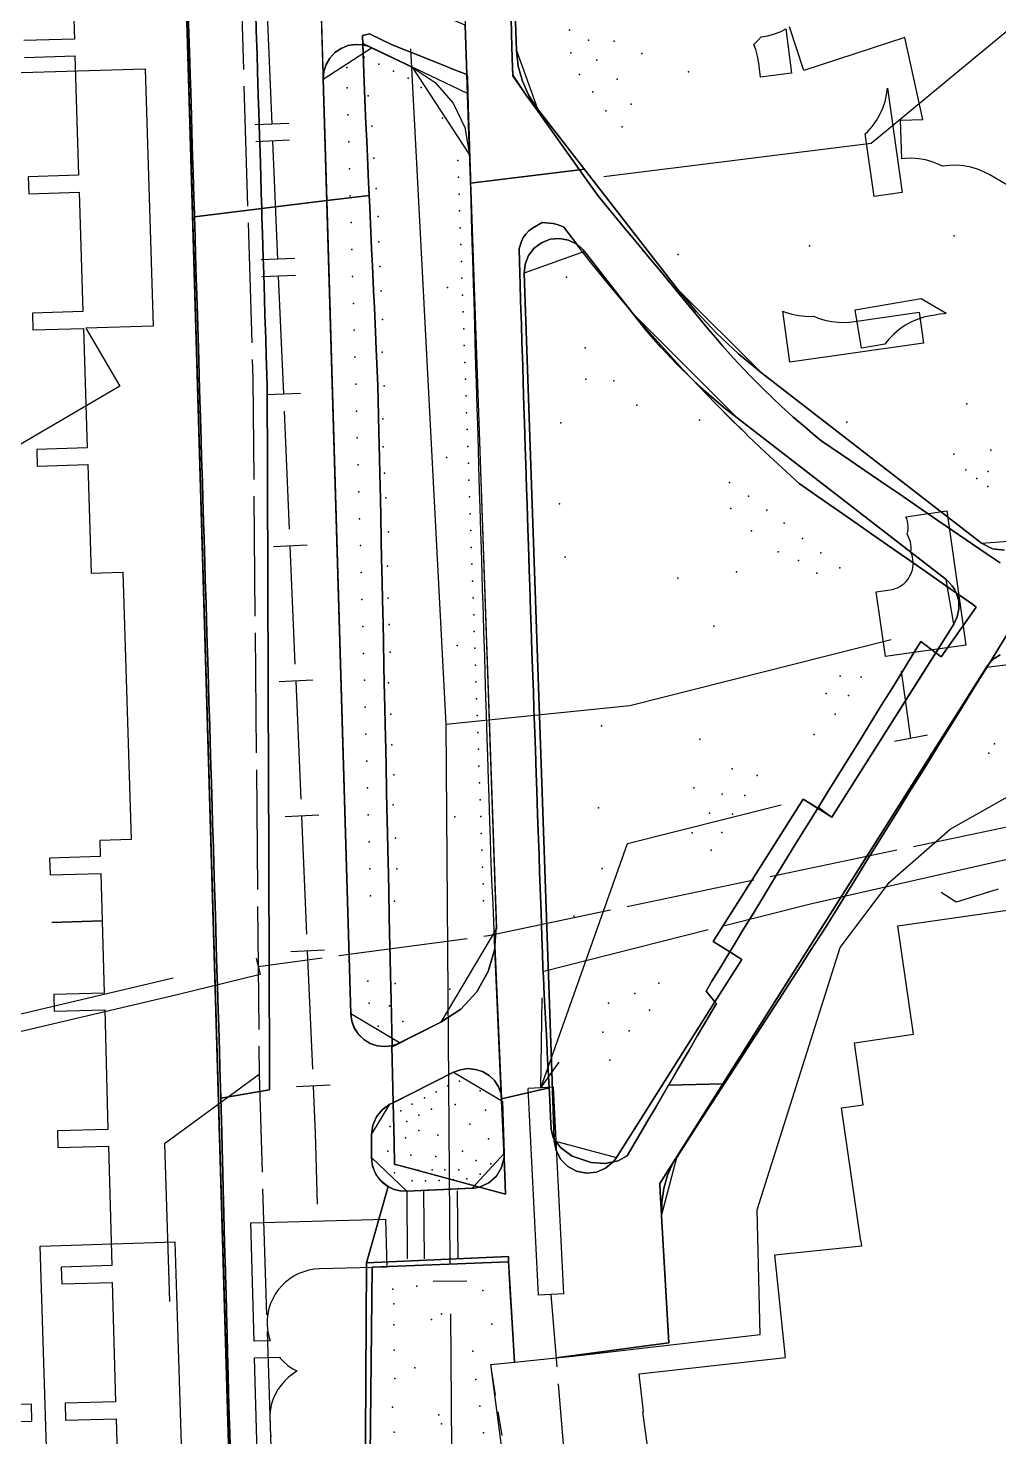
# Model space of a CAD drawing. Header units: metres. Extents: x 17314 to 17509, y 13897 to 14299.
# Drawn here: x 17386.9 to 17415.72, y 14055.52 to 14097.36 of the extents above; entities that cross this region are included whole.
import ezdxf

# ---------------------------------------------------------------- set-up
doc = ezdxf.new("R2010")
doc.units = ezdxf.units.M
for name, color, linetype in [('BUSH', 7, 'Continuous'), ('CURB', 7, 'Continuous'), ('ELECTR_CABLE', 7, 'Continuous'), ('GAS', 7, 'Continuous'), ('GRASS', 7, 'Continuous'), ('GROUND', 7, 'Continuous'), ('HEAT', 7, 'Continuous'), ('ROAD', 7, 'Continuous'), ('SIDEWALK_PATH', 7, 'Continuous'), ('TREE', 7, 'Continuous'), ('WATER_PIPELINE', 7, 'Continuous')]:
    doc.layers.add(name, color=color, linetype=linetype)

msp = doc.modelspace()

# ---------------------------------------------------------------- linework, layer by layer
at = {"layer": 'BUSH'}
for p in [(17402.975, 14097.3), (17403.545, 14096.997), (17404.307, 14096.972), (17396.883, 14096.497), (17403.016, 14096.626), (17405.125, 14096.603), (17396.366, 14096.188), (17397.314, 14096.287), (17397.75, 14096.079), (17403.784, 14096.406), (17398.182, 14095.87), (17403.275, 14095.981), (17404.391, 14095.844), (17396.373, 14095.581), (17397.002, 14095.348), (17398.571, 14095.6), (17403.669, 14095.463), (17404.053, 14094.903), (17404.805, 14095.104), (17396.397, 14094.781), (17397.11, 14094.447), (17404.537, 14094.423), (17396.42, 14093.982), (17396.443, 14093.182), (17397.169, 14093.498), (17399.662, 14093.429), (17399.679, 14092.929), (17396.466, 14092.382), (17397.236, 14092.593), (17399.697, 14092.429), (17399.714, 14091.93), (17396.49, 14091.583), (17397.299, 14091.76), (17399.731, 14091.43), (17396.513, 14090.783), (17397.319, 14091.011), (17399.749, 14090.93), (17397.347, 14090.282), (17399.766, 14090.431), (17396.536, 14089.983), (17399.784, 14089.931), (17397.382, 14089.553), (17399.801, 14089.431), (17396.56, 14089.184), (17397.428, 14088.703), (17399.818, 14088.932), (17396.583, 14088.384), (17399.836, 14088.432), (17397.412, 14087.734), (17399.853, 14087.932), (17403.441, 14087.862), (17396.606, 14087.584), (17399.87, 14087.432), (17399.888, 14086.933), (17403.459, 14086.931), (17404.29, 14086.885), (17396.629, 14086.785), (17397.474, 14086.734), (17399.905, 14086.433), (17404.975, 14086.155), (17396.653, 14085.985), (17397.433, 14085.752), (17399.922, 14085.933), (17399.94, 14085.434), (17396.676, 14085.185), (17397.44, 14084.922), (17399.957, 14084.934), (17415.489, 14084.82), (17396.699, 14084.386), (17399.974, 14084.434), (17414.387, 14084.704), (17397.485, 14084.143), (17399.992, 14083.935), (17414.74, 14084.238), (17415.072, 14083.983), (17415.409, 14084.194), (17396.722, 14083.586), (17407.727, 14083.86), (17415.4, 14083.744), (17397.522, 14083.411), (17400.009, 14083.435), (17408.29, 14083.456), (17396.746, 14082.786), (17400.027, 14082.935), (17407.762, 14083.091), (17408.831, 14083.041), (17397.6, 14082.394), (17400.044, 14082.435), (17408.384, 14082.431), (17409.346, 14082.654), (17396.769, 14081.987), (17400.061, 14081.936), (17409.895, 14082.197), (17400.079, 14081.436), (17409.174, 14081.808), (17409.774, 14081.551), (17410.438, 14081.776), (17396.792, 14081.187), (17397.569, 14081.378), (17410.323, 14081.175), (17411.005, 14081.325), (17400.096, 14080.936), (17396.815, 14080.387), (17397.595, 14080.427), (17400.113, 14080.437), (17400.131, 14079.937), (17396.839, 14079.588), (17397.621, 14079.65), (17400.148, 14079.437), (17400.165, 14078.938), (17396.862, 14078.788), (17397.647, 14078.828), (17400.183, 14078.438), (17411.011, 14078.113), (17411.634, 14078.08), (17396.885, 14077.988), (17397.602, 14077.917), (17400.2, 14077.938), (17400.218, 14077.438), (17410.598, 14077.6), (17411.257, 14077.534), (17396.909, 14077.189), (17397.676, 14076.98), (17400.235, 14076.939), (17410.866, 14076.981), (17400.252, 14076.439), (17396.932, 14076.389), (17397.706, 14076.07), (17410.242, 14076.378), (17415.596, 14076.101), (17396.955, 14075.589), (17400.27, 14075.939), (17415.422, 14075.819), (17397.76, 14075.178), (17400.287, 14075.44), (17407.801, 14075.362), (17408.544, 14075.156), (17396.978, 14074.79), (17400.304, 14074.94), (17406.663, 14074.797), (17400.322, 14074.44), (17407.506, 14074.61), (17408.186, 14074.567), (17397.002, 14073.99), (17397.741, 14074.288), (17400.339, 14073.941), (17407.137, 14074.038), (17407.811, 14074.01), (17397.025, 14073.19), (17397.809, 14073.303), (17400.356, 14073.441), (17406.621, 14073.454), (17407.496, 14073.471), (17400.374, 14072.941), (17407.181, 14072.942), (17397.048, 14072.391), (17397.848, 14072.386), (17400.391, 14072.441), (17400.408, 14071.942), (17397.071, 14071.591), (17397.78, 14071.431), (17400.426, 14071.442), (17396.988, 14069.052), (17397.8, 14068.982), (17405.627, 14068.994), (17404.911, 14068.687), (17397.027, 14068.401), (17397.628, 14068.323), (17404.13, 14068.396), (17405.348, 14068.195), (17397.3, 14067.716), (17398.03, 14067.85), (17403.962, 14067.535), (17404.745, 14067.573), (17404.171, 14066.708), (17399.362, 14065.945), (17399.71, 14066.08), (17398.669, 14065.586), (17399.021, 14065.769), (17400.322, 14065.797), (17397.966, 14065.198), (17398.307, 14065.397), (17398.874, 14065.254), (17399.583, 14065.393), (17400.486, 14065.224), (17397.652, 14064.733), (17398.148, 14064.887), (17398.503, 14065.069), (17400.019, 14064.807), (17398.109, 14064.398), (17398.503, 14064.615), (17399.069, 14064.482), (17400.571, 14064.364), (17397.586, 14064.005), (17398.266, 14063.882), (17399.797, 14064.005), (17398.487, 14063.434), (17398.902, 14063.447), (17399.01, 14063.844), (17399.275, 14063.451), (17399.689, 14063.447), (17400.206, 14063.725), (17400.642, 14063.623), (17397.783, 14063.358), (17398.307, 14063.122), (17398.701, 14063.122), (17399.105, 14063.128), (17399.533, 14063.152), (17399.927, 14063.176), (17400.328, 14063.319), (17397.735, 14059.901), (17398.444, 14059.996), (17400.405, 14059.862), (17397.757, 14059.468), (17397.757, 14058.844), (17400.672, 14058.868), (17397.767, 14058.091), (17400.106, 14058.065), (17397.788, 14057.246), (17398.38, 14057.563), (17400.2, 14057.217), (17397.725, 14056.399), (17400.31, 14056.425), (17397.767, 14055.66), (17400.42, 14055.632)]:
    msp.add_point(p, dxfattribs=at)
at = {"layer": 'CURB'}
for points in [[(17468.708, 13964.699), (17413.628, 14177.812), (17409.56, 14179.827), (17391.346, 14172.16), (17389.512, 14169.307), (17396.492, 13931.016)], [(17405.926, 14058.304), (17405.709, 14062.078), (17406.169, 14063.854), (17415.357, 14078.381), (17416.895, 14078.567), (17434.149, 14061.965)], [(17392.489, 14070.109), (17392.51, 14069.401)], [(17392.525, 14068.902), (17392.546, 14068.194)], [(17399.533, 14066.346), (17400.983, 14065.487), (17401.036, 14063.935), (17400.082, 14062.902), (17398.142, 14062.815), (17397.097, 14063.814), (17397.097, 14064.501), (17397.646, 14065.394), (17399.533, 14066.346)], [(17398.142, 14062.815), (17398.161, 14060.8)], [(17398.642, 14062.819), (17398.661, 14060.804)], [(17399.642, 14062.829), (17399.661, 14060.814)], [(17401.346, 14057.736), (17401.173, 14060.598)], [(17400.783, 14056.752), (17400.67, 14057.455)], [(17400.974, 14055.555), (17400.862, 14056.258)]]:
    msp.add_lwpolyline(points, dxfattribs=at)
for points in [[(17408.78, 14101.146), (17403.806, 14100.582), (17403.646, 14101.571), (17402.161, 14101.402), (17401.274, 14100.374), (17401.402, 14096.698), (17402.03, 14094.963), (17406.186, 14089.608), (17408.674, 14087.123), (17415.209, 14082.062), (17416.54, 14082.157), (17422.155, 14087.953), (17424.135, 14089.686), (17429.34, 14093.535), (17430.461, 14096.698), (17429.126, 14101.862), (17425.884, 14104.092), (17408.62, 14102.135), (17408.787, 14101.105)], [(17396.479, 14068.08), (17395.665, 14095.847), (17397.097, 14096.778), (17398.307, 14096.197), (17400.008, 14093.596), (17400.805, 14070.619), (17399.158, 14067.837), (17397.929, 14067.216)], [(17410.762, 14073.923), (17414.388, 14079.656), (17414.155, 14080.981), (17407.956, 14085.782), (17404.846, 14088.888), (17403.42, 14090.725), (17401.631, 14090.077), (17402.524, 14064.314), (17404.369, 14063.814), (17408.09, 14069.697), (17407.244, 14070.232), (17409.917, 14074.457)]]:
    msp.add_lwpolyline(points, close=True, dxfattribs=at)
at = {"layer": 'ELECTR_CABLE'}
for points in [[(17393.184, 14099.693), (17393.293, 14096.134)], [(17393.308, 14095.634), (17393.417, 14092.074)], [(17393.432, 14091.574), (17393.54, 14088.015)], [(17393.556, 14087.515), (17393.573, 14086.943)], [(17393.573, 14086.943), (17393.6, 14083.954)], [(17393.605, 14083.454), (17393.637, 14079.893)], [(17393.642, 14079.393), (17393.674, 14075.832)], [(17413.112, 14076.262), (17412.832, 14078.256)], [(17413.603, 14076.358), (17412.621, 14076.166)], [(17393.679, 14075.332), (17393.711, 14071.771)], [(17404.702, 14073.139), (17409.258, 14074.29)], [(17413.187, 14073.051), (17416.947, 14073.84)], [(17402.128, 14065.883), (17404.702, 14073.139)], [(17408.937, 14072.16), (17412.697, 14072.949)], [(17410.172, 14071.36), (17415.93, 14072.668)], [(17404.687, 14071.269), (17408.447, 14072.058)], [(17414.46, 14071.401), (17414.011, 14071.687)], [(17415.699, 14071.787), (17414.46, 14071.401)], [(17393.716, 14071.271), (17393.732, 14069.491)], [(17400.57, 14070.406), (17404.198, 14071.167)], [(17407.576, 14070.705), (17410.172, 14071.36)], [(17402.172, 14069.34), (17407.092, 14070.582)], [(17396.132, 14069.812), (17399.94, 14070.322)], [(17400.436, 14070.388), (17400.57, 14070.406)], [(17393.673, 14069.733), (17393.791, 14069.248)], [(17393.732, 14069.491), (17395.636, 14069.745)], [(17393.732, 14069.491), (17393.749, 14067.62)], [(17391.213, 14069.136), (17376.371, 14065.637)], [(17393.791, 14069.248), (17391.329, 14068.65)], [(17391.329, 14068.65), (17376.383, 14065.127)], [(17402.128, 14065.883), (17402.162, 14068.56)], [(17393.753, 14067.12), (17393.761, 14066.282)], [(17402.128, 14065.883), (17402.665, 14066.648)], [(17393.761, 14066.282), (17390.953, 14064.224)], [(17393.761, 14066.282), (17393.851, 14063.381)], [(17402.503, 14065.901), (17401.753, 14065.865)], [(17402.053, 14059.727), (17401.753, 14065.865)], [(17402.803, 14059.763), (17402.503, 14065.901)], [(17390.953, 14064.224), (17391.098, 14059.535)], [(17393.866, 14062.881), (17393.982, 14059.143)], [(17402.803, 14059.763), (17402.053, 14059.727)], [(17402.607, 14057.594), (17402.428, 14059.745)], [(17393.998, 14058.643), (17394.114, 14054.904)], [(17403.007, 14052.795), (17402.649, 14057.096)]]:
    msp.add_lwpolyline(points, dxfattribs=at)
for points in [[(17412.853, 14092.48), (17412.02, 14092.362), (17411.759, 14094.22), (17411.835, 14094.291), (17411.971, 14094.446), (17412.091, 14094.614), (17412.193, 14094.792), (17412.278, 14094.98), (17412.344, 14095.175), (17412.391, 14095.376), (17412.417, 14095.577)], [(17413.483, 14087.997), (17409.522, 14087.44), (17409.308, 14088.956), (17409.383, 14088.925), (17409.58, 14088.863), (17409.782, 14088.822), (17409.987, 14088.8), (17410.193, 14088.798), (17410.229, 14088.802), (17410.358, 14088.747), (17410.555, 14088.686), (17410.757, 14088.644), (17410.961, 14088.622), (17411.168, 14088.62), (17411.373, 14088.639), (17413.353, 14088.918)], [(17414.182, 14083.018), (17414.743, 14079.03), (17412.355, 14078.694), (17412.085, 14080.616), (17412.492, 14080.673), (17412.569, 14080.687), (17412.645, 14080.71), (17412.717, 14080.739), (17412.787, 14080.776), (17412.852, 14080.819), (17412.913, 14080.868), (17412.969, 14080.923), (17413.02, 14080.984), (17413.064, 14081.048), (17413.101, 14081.117), (17413.132, 14081.19), (17413.155, 14081.265), (17413.171, 14081.342), (17413.179, 14081.42), (17413.18, 14081.498), (17413.173, 14081.576), (17413.158, 14081.653), (17413.136, 14081.729), (17413.11, 14081.794), (17413.117, 14081.863), (17413.118, 14081.942), (17413.111, 14082.02), (17413.096, 14082.097), (17413.074, 14082.172), (17413.044, 14082.245), (17413.008, 14082.314), (17413.004, 14082.32), (17413.006, 14082.326), (17413.022, 14082.403), (17413.03, 14082.481), (17413.031, 14082.559), (17413.024, 14082.638), (17413.009, 14082.715), (17412.987, 14082.79), (17412.964, 14082.847)]]:
    msp.add_lwpolyline(points, close=True, dxfattribs=at)
at = {"layer": 'GAS'}
for points in [[(17386.663, 14100.535), (17388.163, 14100.582), (17388.275, 14097.035), (17386.776, 14096.987)], [(17394.146, 14094.504), (17393.995, 14098.013)], [(17386.791, 14096.488), (17388.291, 14096.535), (17388.403, 14092.988), (17386.903, 14092.94), (17386.919, 14092.441), (17388.418, 14092.488), (17388.53, 14088.941), (17387.031, 14088.893), (17387.047, 14088.394), (17388.546, 14088.441), (17388.658, 14084.894), (17387.159, 14084.846), (17387.175, 14084.347), (17388.674, 14084.394), (17388.776, 14081.173), (17389.717, 14081.202), (17389.963, 14073.256), (17389.027, 14073.227), (17389.042, 14072.753), (17387.542, 14072.706), (17387.558, 14072.206), (17389.057, 14072.253), (17389.102, 14070.846), (17387.603, 14070.799), (17387.603, 14070.797), (17389.102, 14070.839), (17389.162, 14068.698), (17387.662, 14068.657), (17387.676, 14068.157), (17389.176, 14068.198), (17389.274, 14064.651), (17387.775, 14064.609), (17387.789, 14064.109), (17389.288, 14064.151), (17389.387, 14060.603), (17387.887, 14060.562), (17387.901, 14060.062), (17389.401, 14060.104), (17389.499, 14056.556), (17388, 14056.514), (17388.014, 14056.015), (17389.513, 14056.056), (17389.612, 14052.509)], [(17394.645, 14094.525), (17393.646, 14094.482)], [(17394.667, 14094.026), (17393.668, 14093.983)], [(17394.318, 14090.494), (17394.167, 14094.004)], [(17394.818, 14090.516), (17393.819, 14090.473)], [(17394.839, 14090.016), (17393.84, 14089.973)], [(17394.491, 14086.485), (17394.34, 14089.995)], [(17394.99, 14086.506), (17393.991, 14086.463)], [(17394.663, 14082.475), (17394.512, 14085.985)], [(17395.184, 14081.997), (17394.185, 14081.954)], [(17394.836, 14078.466), (17394.685, 14081.976)], [(17395.357, 14077.988), (17394.358, 14077.945)], [(17395.008, 14074.457), (17394.857, 14077.967)], [(17395.529, 14073.979), (17394.53, 14073.936)], [(17395.181, 14070.447), (17395.03, 14073.957)], [(17395.702, 14069.969), (17394.703, 14069.926)], [(17395.353, 14066.438), (17395.202, 14069.948)], [(17395.874, 14065.96), (17394.875, 14065.917)], [(17395.435, 14064.533), (17395.375, 14065.938)], [(17395.495, 14062.427), (17395.435, 14064.533)], [(17393.724, 14054.348), (17393.624, 14057.86), (17394.369, 14057.88), (17394.388, 14057.856), (17394.497, 14057.743), (17394.616, 14057.641), (17394.745, 14057.551), (17394.882, 14057.474), (17394.89, 14057.47), (17394.882, 14057.466), (17394.75, 14057.382), (17394.626, 14057.285), (17394.513, 14057.176), (17394.411, 14057.057), (17394.321, 14056.928), (17394.244, 14056.791), (17394.181, 14056.647), (17394.132, 14056.498), (17394.099, 14056.344), (17394.08, 14056.189), (17394.077, 14056.032), (17394.087, 14055.895), (17394.084, 14055.757), (17394.097, 14055.601), (17394.106, 14055.548), (17394.1, 14055.495)], [(17385.515, 14055.945), (17387.014, 14055.987), (17387, 14056.487), (17385.501, 14056.445)]]:
    msp.add_lwpolyline(points, dxfattribs=at)
msp.add_lwpolyline([(17393.61, 14058.36), (17393.51, 14061.871), (17397.509, 14061.985), (17397.549, 14060.562), (17395.55, 14060.505), (17395.394, 14060.493), (17395.239, 14060.466), (17395.088, 14060.423), (17394.942, 14060.366), (17394.802, 14060.295), (17394.669, 14060.211), (17394.546, 14060.114), (17394.433, 14060.005), (17394.33, 14059.886), (17394.241, 14059.757), (17394.164, 14059.62), (17394.101, 14059.476), (17394.052, 14059.327), (17394.018, 14059.173), (17394, 14059.018), (17393.996, 14058.861), (17394.009, 14058.704), (17394.036, 14058.549), (17394.078, 14058.398), (17394.088, 14058.373)], close=True, dxfattribs=at)
at = {"layer": 'GRASS'}
for points in [[(17401.274, 14100.374), (17401.402, 14096.698), (17401.455, 14096.231), (17401.579, 14095.781), (17401.772, 14095.355), (17402.03, 14094.963), (17406.186, 14089.608), (17406.748, 14088.929), (17407.352, 14088.287), (17407.994, 14087.684), (17408.674, 14087.123), (17415.209, 14082.062), (17415.537, 14081.894), (17415.892, 14081.855)], [(17415.761, 14078.744), (17415.589, 14078.637), (17415.442, 14078.496), (17415.228, 14078.151), (17414.965, 14077.726), (17414.591, 14077.123), (17414.328, 14076.698), (17413.954, 14076.094), (17413.691, 14075.669), (17413.317, 14075.066), (17413.054, 14074.641), (17412.68, 14074.037), (17412.416, 14073.612), (17412.043, 14073.008), (17411.779, 14072.583), (17411.406, 14071.98), (17411.142, 14071.555), (17410.598, 14070.676), (17410.116, 14069.932), (17409.845, 14069.512), (17409.459, 14068.916), (17409.187, 14068.497), (17408.801, 14067.901), (17408.529, 14067.481), (17408.144, 14066.885), (17407.872, 14066.465), (17407.486, 14065.869), (17407.214, 14065.45), (17406.828, 14064.854), (17406.557, 14064.434), (17406.171, 14063.838), (17406.059, 14063.666), (17405.89, 14063.29), (17405.775, 14062.896), (17405.714, 14062.49), (17405.709, 14062.078), (17405.926, 14058.31), (17402.58, 14057.86), (17403.071, 14057.909), (17408.633, 14058.554), (17408.551, 14062.26), (17411.017, 14070.055), (17412.475, 14071.991), (17414.28, 14073.569), (17416.37, 14074.745)], [(17406.299, 14014.424), (17400.648, 14057.593), (17400.637, 14057.665), (17401.346, 14057.736), (17401.314, 14058.238), (17401.283, 14058.737), (17401.262, 14059.063), (17401.219, 14059.826), (17401.176, 14060.598), (17401.167, 14060.72), (17397.12, 14060.553), (17396.898, 14040.058), (17396.956, 14038.57), (17398.573, 14000.562)]]:
    msp.add_lwpolyline(points, dxfattribs=at)
for points in [[(17399.158, 14067.837), (17399.745, 14068.225), (17400.22, 14068.733), (17400.565, 14069.336), (17400.764, 14070.012), (17400.728, 14070.834), (17400.707, 14071.334), (17400.675, 14072.063), (17400.653, 14072.562), (17400.639, 14072.892), (17400.627, 14073.291), (17400.611, 14073.791), (17400.588, 14074.52), (17400.573, 14075.02), (17400.55, 14075.749), (17400.534, 14076.249), (17400.511, 14076.978), (17400.496, 14077.478), (17400.473, 14078.207), (17400.458, 14078.706), (17400.435, 14079.435), (17400.419, 14079.935), (17400.402, 14080.485), (17400.397, 14080.664), (17400.382, 14081.164), (17400.36, 14081.893), (17400.345, 14082.393), (17400.324, 14083.122), (17400.309, 14083.622), (17400.287, 14084.351), (17400.273, 14084.851), (17400.251, 14085.58), (17400.236, 14086.08), (17400.215, 14086.809), (17400.2, 14087.309), (17400.178, 14088.038), (17400.163, 14088.538), (17400.142, 14089.267), (17400.127, 14089.767), (17400.105, 14090.496), (17400.091, 14090.996), (17400.069, 14091.725), (17400.054, 14092.225), (17400.045, 14092.547), (17399.945, 14095.412), (17396.837, 14096.903), (17396.876, 14095.752), (17396.899, 14095.253), (17396.933, 14094.514), (17396.955, 14094.015), (17396.989, 14093.276), (17397.012, 14092.777), (17397.046, 14092.038), (17397.069, 14091.539), (17397.102, 14090.8), (17397.125, 14090.301), (17397.159, 14089.562), (17397.182, 14089.062), (17397.215, 14088.324), (17397.238, 14087.824), (17397.288, 14086.741), (17397.307, 14085.847), (17397.317, 14085.347), (17397.333, 14084.608), (17397.344, 14084.108), (17397.36, 14083.369), (17397.37, 14082.869), (17397.386, 14082.13), (17397.397, 14081.63), (17397.413, 14080.891), (17397.423, 14080.391), (17397.439, 14079.651), (17397.45, 14079.152), (17397.466, 14078.412), (17397.476, 14077.912), (17397.492, 14077.173), (17397.503, 14076.673), (17397.519, 14075.934), (17397.529, 14075.434), (17397.545, 14074.695), (17397.556, 14074.195), (17397.572, 14073.456), (17397.582, 14072.956), (17397.598, 14072.217), (17397.609, 14071.717), (17397.625, 14070.978), (17397.635, 14070.478), (17397.651, 14069.739), (17397.662, 14069.239), (17397.677, 14068.5), (17397.688, 14068), (17397.707, 14067.105)], [(17396.899, 14095.253), (17396.876, 14095.752), (17396.838, 14096.861), (17396.616, 14096.875), (17396.399, 14096.84), (17396.194, 14096.758), (17396.011, 14096.632), (17395.86, 14096.469), (17395.75, 14096.279), (17395.684, 14096.069), (17395.665, 14095.847), (17395.771, 14092.235), (17397.03, 14092.389), (17397.012, 14092.777), (17396.989, 14093.276), (17396.955, 14094.015), (17396.933, 14094.514)], [(17396.479, 14068.08), (17396.51, 14067.86), (17396.588, 14067.654), (17396.709, 14067.471), (17396.869, 14067.316), (17397.059, 14067.201), (17397.267, 14067.132), (17397.486, 14067.109), (17397.707, 14067.136), (17397.677, 14068.5), (17397.662, 14069.239), (17397.651, 14069.739), (17397.635, 14070.478), (17397.625, 14070.978), (17397.609, 14071.717), (17397.598, 14072.217), (17397.582, 14072.956), (17397.572, 14073.456), (17397.556, 14074.195), (17397.545, 14074.695), (17397.529, 14075.434), (17397.519, 14075.934), (17397.503, 14076.673), (17397.492, 14077.173), (17397.476, 14077.912), (17397.466, 14078.412), (17397.45, 14079.152), (17397.439, 14079.651), (17397.423, 14080.391), (17397.413, 14080.891), (17397.397, 14081.63), (17397.386, 14082.13), (17397.37, 14082.869), (17397.36, 14083.369), (17397.344, 14084.108), (17397.333, 14084.608), (17397.317, 14085.347), (17397.307, 14085.847), (17397.288, 14086.741), (17397.238, 14087.824), (17397.215, 14088.324), (17397.182, 14089.062), (17397.159, 14089.562), (17397.125, 14090.301), (17397.102, 14090.8), (17397.069, 14091.539), (17397.046, 14092.038), (17397.03, 14092.389), (17395.771, 14092.235)], [(17409.799, 14083.835), (17409.288, 14084.298), (17408.783, 14084.767), (17408.284, 14085.243), (17408.177, 14085.349), (17407.819, 14085.699), (17407.305, 14086.216), (17406.825, 14086.712), (17406.625, 14086.924), (17406.152, 14087.389), (17405.698, 14087.872), (17405.262, 14088.372), (17404.846, 14088.888), (17404.716, 14089.056), (17404.537, 14089.266), (17404.083, 14089.815), (17403.65, 14090.352), (17403.225, 14090.895), (17403.191, 14090.939), (17402.943, 14091.061), (17402.675, 14091.11), (17402.405, 14091.086), (17402.147, 14090.986), (17401.925, 14090.82), (17401.76, 14090.604), (17401.66, 14090.352), (17401.631, 14090.077), (17402.522, 14064.365), (17402.709, 14064.116), (17403.055, 14063.851), (17403.622, 14063.661), (17404.028, 14063.641), (17404.276, 14063.69), (17404.325, 14063.75), (17404.369, 14063.814), (17407.294, 14068.44), (17407.03, 14068.758), (17407.206, 14069.048), (17407.465, 14069.476), (17407.735, 14069.921), (17407.244, 14070.232), (17409.917, 14074.457), (17410.346, 14074.186), (17410.63, 14074.646), (17411.005, 14075.252), (17411.268, 14075.677), (17411.642, 14076.283), (17411.905, 14076.708), (17412.28, 14077.314), (17412.543, 14077.739), (17412.918, 14078.345), (17413.181, 14078.77), (17413.408, 14079.138), (17413.852, 14078.808), (17414.388, 14079.656), (17414.491, 14079.873), (17414.539, 14080.106), (17414.531, 14080.343), (17414.466, 14080.575), (17413.943, 14080.94), (17413.533, 14081.227), (17412.949, 14081.634), (17412.539, 14081.921), (17411.955, 14082.329), (17411.545, 14082.615), (17410.961, 14083.023), (17410.551, 14083.309)], [(17407.956, 14085.782), (17407.612, 14086.055), (17407.276, 14086.336), (17406.947, 14086.626), (17406.625, 14086.924), (17406.825, 14086.712), (17407.305, 14086.216), (17407.792, 14085.726), (17408.177, 14085.349), (17408.284, 14085.243), (17408.783, 14084.767), (17409.288, 14084.298), (17409.799, 14083.835), (17410.551, 14083.309), (17410.961, 14083.023), (17411.545, 14082.615), (17411.955, 14082.329), (17412.539, 14081.921), (17412.949, 14081.634), (17413.533, 14081.227), (17413.943, 14080.94), (17414.466, 14080.575), (17414.409, 14080.691), (17414.337, 14080.798), (17414.252, 14080.895), (17414.155, 14080.981)], [(17413.852, 14078.808), (17413.408, 14079.138), (17413.181, 14078.77), (17412.918, 14078.345), (17412.543, 14077.739), (17412.28, 14077.314), (17411.905, 14076.708), (17411.642, 14076.283), (17411.268, 14075.677), (17411.005, 14075.252), (17410.63, 14074.646), (17410.367, 14074.221), (17410.762, 14073.923)], [(17411.142, 14071.555), (17411.406, 14071.98), (17411.779, 14072.583), (17412.043, 14073.008), (17412.416, 14073.612), (17412.68, 14074.037), (17413.054, 14074.641), (17413.317, 14075.066), (17413.691, 14075.669), (17413.954, 14076.094), (17414.328, 14076.698), (17414.591, 14077.123), (17414.965, 14077.726), (17415.228, 14078.151), (17415.442, 14078.496), (17415.397, 14078.44), (17415.357, 14078.381), (17406.169, 14063.854), (17406.14, 14063.808), (17406.112, 14063.761), (17406.085, 14063.713), (17406.059, 14063.666), (17406.171, 14063.838), (17406.557, 14064.434), (17406.828, 14064.854), (17407.214, 14065.45), (17407.486, 14065.869), (17407.872, 14066.465), (17408.144, 14066.885), (17408.529, 14067.481), (17408.801, 14067.901), (17409.187, 14068.497), (17409.459, 14068.916), (17409.845, 14069.512), (17410.116, 14069.932), (17410.598, 14070.676)], [(17408.09, 14069.697), (17407.735, 14069.921), (17407.465, 14069.476), (17407.206, 14069.048), (17407.03, 14068.758), (17407.294, 14068.44)], [(17400.951, 14065.705), (17400.871, 14065.914), (17400.748, 14066.097), (17400.587, 14066.25), (17400.395, 14066.364), (17400.182, 14066.433), (17399.962, 14066.453), (17399.743, 14066.423), (17399.533, 14066.346), (17397.743, 14065.442), (17397.768, 14064.282), (17397.782, 14063.611), (17397.848, 14063.594), (17398.331, 14063.465), (17400.304, 14062.937), (17400.582, 14063.062), (17400.805, 14063.261), (17400.96, 14063.516), (17401.033, 14063.812), (17400.995, 14064.693)], [(17397.646, 14065.394), (17397.418, 14065.235), (17397.245, 14065.025), (17397.135, 14064.776), (17397.097, 14064.501), (17397.097, 14063.814), (17397.117, 14063.612), (17397.177, 14063.421), (17397.274, 14063.245), (17397.406, 14063.091), (17397.566, 14062.966), (17397.745, 14062.877), (17397.939, 14062.826), (17398.142, 14062.815), (17399.679, 14062.884), (17400.082, 14062.902), (17400.138, 14062.906), (17400.194, 14062.913), (17400.249, 14062.924), (17400.304, 14062.937), (17398.331, 14063.465), (17397.848, 14063.594), (17397.782, 14063.611), (17397.768, 14064.282), (17397.743, 14065.442)], [(17404.276, 14063.69), (17404.028, 14063.641), (17403.622, 14063.661), (17403.055, 14063.851), (17402.709, 14064.116), (17402.522, 14064.365), (17402.524, 14064.314), (17402.58, 14064.019), (17402.716, 14063.758), (17402.923, 14063.549), (17403.188, 14063.407), (17403.483, 14063.349), (17403.776, 14063.381), (17404.046, 14063.496)]]:
    msp.add_lwpolyline(points, close=True, dxfattribs=at)
at = {"layer": 'GROUND'}
for points in [[(17415.892, 14081.855), (17415.537, 14081.894), (17415.209, 14082.062), (17408.674, 14087.123), (17407.994, 14087.684), (17407.352, 14088.287), (17406.748, 14088.929), (17406.186, 14089.608), (17403.42, 14093.171), (17402.03, 14094.963), (17401.772, 14095.355), (17401.579, 14095.781), (17401.455, 14096.231), (17401.402, 14096.698), (17401.274, 14100.374)], [(17396.898, 14040.058), (17397.12, 14060.553), (17401.169, 14060.72), (17401.215, 14059.906), (17401.346, 14057.736), (17402.58, 14057.86), (17405.926, 14058.31), (17405.836, 14059.866), (17405.808, 14060.366), (17405.767, 14061.074), (17405.738, 14061.573), (17405.709, 14062.078), (17405.714, 14062.49), (17405.775, 14062.896), (17405.89, 14063.29), (17406.059, 14063.666), (17406.085, 14063.713), (17406.112, 14063.761), (17406.14, 14063.808), (17406.169, 14063.854), (17407.526, 14065.999), (17415.357, 14078.381), (17415.397, 14078.44), (17415.442, 14078.496), (17415.589, 14078.637), (17415.761, 14078.744)]]:
    msp.add_lwpolyline(points, dxfattribs=at)
for points in [[(17400.038, 14092.757), (17400.045, 14092.547), (17400.802, 14070.71), (17400.76, 14070.106), (17400.764, 14070.012), (17400.565, 14069.336), (17400.22, 14068.733), (17399.745, 14068.225), (17399.158, 14067.837), (17397.929, 14067.216), (17397.874, 14067.191), (17397.817, 14067.168), (17397.759, 14067.149), (17397.7, 14067.134), (17397.48, 14067.109), (17397.263, 14067.133), (17397.055, 14067.203), (17396.866, 14067.318), (17396.707, 14067.473), (17396.587, 14067.656), (17396.51, 14067.861), (17396.479, 14068.08), (17395.771, 14092.235), (17395.665, 14095.847), (17395.684, 14096.069), (17395.75, 14096.279), (17395.86, 14096.469), (17396.011, 14096.632), (17396.194, 14096.758), (17396.399, 14096.84), (17396.616, 14096.875), (17396.838, 14096.861), (17396.905, 14096.847), (17396.971, 14096.828), (17397.035, 14096.805), (17397.097, 14096.778), (17398.307, 14096.197), (17398.992, 14095.744), (17399.521, 14095.134), (17399.868, 14094.405), (17400.008, 14093.596), (17399.926, 14095.98), (17399.945, 14095.911), (17399.96, 14095.412), (17399.981, 14094.682), (17399.996, 14094.183), (17400.018, 14093.454), (17400.032, 14092.954)], [(17403.191, 14090.939), (17403.255, 14090.893), (17403.314, 14090.841), (17403.37, 14090.785), (17403.42, 14090.725), (17404.716, 14089.056), (17404.861, 14088.885), (17404.969, 14088.757), (17405.423, 14088.237), (17405.883, 14087.722), (17406.351, 14087.214), (17406.625, 14086.924), (17406.947, 14086.626), (17407.276, 14086.336), (17407.612, 14086.055), (17407.956, 14085.782), (17414.155, 14080.981), (17414.252, 14080.895), (17414.337, 14080.798), (17414.409, 14080.691), (17414.466, 14080.575), (17414.531, 14080.343), (17414.539, 14080.106), (17414.491, 14079.873), (17414.388, 14079.656), (17413.852, 14078.808), (17410.762, 14073.923), (17410.346, 14074.186), (17409.917, 14074.457), (17407.244, 14070.232), (17407.735, 14069.921), (17408.09, 14069.697), (17407.294, 14068.44), (17404.369, 14063.814), (17404.325, 14063.75), (17404.276, 14063.69), (17404.046, 14063.496), (17403.776, 14063.381), (17403.483, 14063.349), (17403.188, 14063.407), (17402.923, 14063.549), (17402.716, 14063.758), (17402.58, 14064.019), (17402.524, 14064.314), (17402.522, 14064.365), (17401.631, 14090.077), (17401.66, 14090.352), (17401.76, 14090.604), (17401.925, 14090.82), (17402.147, 14090.986), (17402.405, 14091.086), (17402.675, 14091.11), (17402.943, 14091.061)], [(17400.951, 14065.705), (17400.957, 14065.557), (17401.036, 14063.935), (17401.037, 14063.874), (17401.033, 14063.812), (17400.96, 14063.516), (17400.805, 14063.261), (17400.582, 14063.062), (17400.304, 14062.937), (17400.249, 14062.924), (17400.194, 14062.913), (17400.138, 14062.906), (17400.082, 14062.902), (17398.142, 14062.815), (17397.998, 14062.819), (17397.858, 14062.843), (17397.722, 14062.886), (17397.594, 14062.949), (17397.386, 14063.11), (17397.23, 14063.315), (17397.131, 14063.554), (17397.097, 14063.814), (17397.097, 14064.501), (17397.135, 14064.776), (17397.245, 14065.025), (17397.418, 14065.235), (17397.646, 14065.394), (17397.743, 14065.442), (17399.533, 14066.346), (17399.743, 14066.423), (17399.962, 14066.453), (17400.182, 14066.433), (17400.395, 14066.364), (17400.587, 14066.25), (17400.748, 14066.097), (17400.871, 14065.914)]]:
    msp.add_lwpolyline(points, close=True, dxfattribs=at)
at = {"layer": 'HEAT'}
for points in [[(17409.563, 14096.02), (17408.647, 14095.905), (17408.596, 14096.318), (17408.56, 14096.521), (17408.505, 14096.719), (17408.447, 14096.869), (17408.581, 14096.997), (17408.667, 14097.096), (17408.866, 14097.131), (17409.065, 14097.187), (17409.257, 14097.261), (17409.399, 14097.333)], [(17411.454, 14088.994), (17413.422, 14089.324), (17414.164, 14088.89), (17414.105, 14088.877), (17413.963, 14088.86), (17413.83, 14088.831), (17413.696, 14088.815), (17413.494, 14088.771), (17413.298, 14088.708), (17413.109, 14088.625), (17412.93, 14088.525), (17412.76, 14088.407), (17412.604, 14088.273), (17412.461, 14088.125), (17412.34, 14087.972), (17411.645, 14087.855)]]:
    msp.add_lwpolyline(points, close=True, dxfattribs=at)
for points in [[(17416.466, 14092.409), (17415.459, 14092.998), (17415.276, 14093.093), (17415.085, 14093.17), (17414.887, 14093.228), (17414.685, 14093.266), (17414.479, 14093.284), (17414.273, 14093.282), (17414.069, 14093.259), (17414.049, 14093.255), (17413.94, 14093.311), (17413.748, 14093.386), (17413.55, 14093.442), (17413.347, 14093.479), (17413.141, 14093.495), (17412.935, 14093.491), (17412.843, 14093.48), (17412.804, 14094.623), (17413.468, 14094.646), (17412.934, 14097.077), (17409.932, 14096.103), (17409.511, 14097.399)], [(17386.38, 14096.029), (17390.378, 14096.153), (17390.615, 14088.511), (17388.616, 14088.449), (17389.625, 14086.723), (17385.05, 14084.047)], [(17405.288, 14055.243), (17405.158, 14056.265), (17405.172, 14056.267), (17405.044, 14057.385), (17409.385, 14057.879), (17409.075, 14060.927), (17411.656, 14061.189), (17411.637, 14061.328), (17411.627, 14061.327), (17411.054, 14065.285), (17411.696, 14065.378), (17411.433, 14067.225), (17413.185, 14067.474), (17412.724, 14070.694), (17416.465, 14071.23)], [(17385.779, 14051.9), (17387.477, 14054.262), (17387.262, 14061.182), (17391.26, 14061.306), (17391.496, 14053.708), (17389.497, 14053.646), (17391.121, 14052.478), (17385.929, 14045.256)]]:
    msp.add_lwpolyline(points, dxfattribs=at)
at = {"layer": 'ROAD'}
for points in [[(17394.337, 14004.583), (17389.652, 14164.512), (17389.65, 14164.602), (17389.648, 14164.693), (17389.648, 14164.784), (17389.648, 14164.874), (17389.598, 14166.324), (17389.512, 14169.307), (17389.541, 14169.82), (17389.655, 14170.316), (17389.852, 14170.786), (17390.128, 14171.219), (17376.72, 14174.004)], [(17389.652, 14164.512), (17395.598, 13961.533)], [(17392.907, 14054.915), (17392.888, 14055.622), (17392.875, 14056.122), (17392.856, 14056.829), (17392.843, 14057.329), (17392.824, 14058.037), (17392.811, 14058.537), (17392.792, 14059.244), (17392.779, 14059.744), (17392.763, 14060.334), (17392.76, 14060.451), (17392.747, 14060.951), (17392.728, 14061.658), (17392.715, 14062.158), (17392.696, 14062.866), (17392.683, 14063.366), (17392.664, 14064.073), (17392.651, 14064.573), (17392.624, 14065.58), (17392.597, 14066.487), (17392.582, 14066.987), (17392.561, 14067.694), (17392.546, 14068.194), (17392.525, 14068.902), (17392.51, 14069.401), (17392.489, 14070.109), (17392.474, 14070.608), (17392.453, 14071.316), (17392.438, 14071.816), (17392.417, 14072.523), (17392.402, 14073.023), (17392.38, 14073.73), (17392.366, 14074.23), (17392.344, 14074.937), (17392.329, 14075.437), (17392.308, 14076.144), (17392.293, 14076.644), (17392.272, 14077.351), (17392.257, 14077.851), (17392.236, 14078.559), (17392.221, 14079.058), (17392.2, 14079.766), (17392.185, 14080.265), (17392.164, 14080.973), (17392.149, 14081.473), (17392.128, 14082.18), (17392.113, 14082.68), (17392.092, 14083.387), (17392.077, 14083.887), (17392.055, 14084.594), (17392.041, 14085.094), (17392.019, 14085.801), (17392.004, 14086.301), (17391.983, 14087.008), (17391.968, 14087.508), (17391.938, 14088.511), (17391.911, 14089.423), (17391.896, 14089.922), (17391.874, 14090.63), (17391.859, 14091.13), (17391.838, 14091.837), (17391.823, 14092.337), (17391.801, 14093.044), (17391.786, 14093.544), (17391.765, 14094.251), (17391.75, 14094.751), (17391.729, 14095.458), (17391.713, 14095.958), (17391.692, 14096.665), (17391.677, 14097.165), (17391.656, 14097.873)]]:
    msp.add_lwpolyline(points, dxfattribs=at)
at = {"layer": 'SIDEWALK_PATH'}
for points in [[(17401.244, 14097.676), (17401.257, 14097.176), (17401.277, 14096.46), (17401.291, 14095.96), (17401.694, 14095.372), (17401.984, 14094.964), (17402.399, 14094.38), (17402.689, 14093.973), (17403.104, 14093.388), (17403.271, 14093.153), (17403.42, 14093.171), (17402.03, 14094.963), (17401.772, 14095.355), (17401.579, 14095.781), (17401.455, 14096.231), (17401.402, 14096.698), (17401.274, 14100.374)], [(17415.892, 14081.855), (17415.537, 14081.894), (17415.209, 14082.062), (17408.674, 14087.123), (17407.994, 14087.684), (17407.352, 14088.287), (17406.748, 14088.929), (17406.186, 14089.608), (17402.03, 14094.963), (17401.772, 14095.355), (17401.579, 14095.781), (17401.455, 14096.231), (17401.402, 14096.698), (17401.274, 14100.374)], [(17393.662, 14097.783), (17393.678, 14097.284), (17393.699, 14096.577), (17393.714, 14096.077), (17393.736, 14095.371), (17393.751, 14094.871), (17393.773, 14094.165), (17393.788, 14093.665), (17393.81, 14092.959), (17393.825, 14092.459), (17393.839, 14091.999), (17395.771, 14092.235), (17395.552, 14099.731)], [(17391.656, 14097.873), (17391.677, 14097.165), (17391.692, 14096.665), (17391.713, 14095.958), (17391.729, 14095.458), (17391.75, 14094.751), (17391.765, 14094.251), (17391.786, 14093.544), (17391.801, 14093.044), (17391.823, 14092.337), (17391.838, 14091.837), (17391.84, 14091.754), (17393.839, 14091.999), (17393.825, 14092.459), (17393.81, 14092.959), (17393.788, 14093.665), (17393.773, 14094.165), (17393.751, 14094.871), (17393.736, 14095.371), (17393.714, 14096.077), (17393.699, 14096.577), (17393.678, 14097.284), (17393.662, 14097.783)], [(17401.244, 14097.676), (17401.257, 14097.176), (17401.277, 14096.46), (17401.291, 14095.96), (17401.694, 14095.372), (17401.984, 14094.964), (17402.399, 14094.38), (17402.689, 14093.973), (17403.104, 14093.388), (17403.394, 14092.981), (17403.819, 14092.383), (17404.583, 14091.458), (17404.902, 14091.073), (17405.359, 14090.52), (17405.677, 14090.135), (17406.134, 14089.582), (17406.452, 14089.197), (17407.116, 14088.394), (17407.316, 14088.156), (17407.52, 14087.92), (17407.831, 14087.57), (17408.151, 14087.228), (17408.367, 14087.003), (17408.696, 14086.67), (17409.034, 14086.345), (17409.262, 14086.132), (17409.608, 14085.817), (17409.962, 14085.512), (17410.201, 14085.311), (17410.442, 14085.114), (17411.333, 14084.504), (17411.746, 14084.222), (17412.337, 14083.817), (17412.75, 14083.534), (17413.342, 14083.13), (17413.754, 14082.847), (17414.346, 14082.442), (17414.758, 14082.16), (17415.35, 14081.755), (17415.762, 14081.473)], [(17415.762, 14081.473), (17415.35, 14081.755), (17414.758, 14082.16), (17414.346, 14082.442), (17413.754, 14082.847), (17413.342, 14083.13), (17412.75, 14083.534), (17412.337, 14083.817), (17411.746, 14084.222), (17411.333, 14084.504), (17410.442, 14085.114), (17410.201, 14085.311), (17409.962, 14085.512), (17409.608, 14085.817), (17409.262, 14086.132), (17409.034, 14086.345), (17408.696, 14086.67), (17408.367, 14087.003), (17408.151, 14087.228), (17407.831, 14087.57), (17407.52, 14087.92), (17407.316, 14088.156), (17407.116, 14088.394), (17406.452, 14089.197), (17406.134, 14089.582), (17405.677, 14090.135), (17405.359, 14090.52), (17404.902, 14091.073), (17404.583, 14091.458), (17403.819, 14092.383), (17403.394, 14092.981), (17403.271, 14093.153), (17400.038, 14092.757), (17400.045, 14092.547), (17400.802, 14070.71), (17400.76, 14070.106), (17400.957, 14065.557), (17402.371, 14065.879), (17402.353, 14066.236), (17402.327, 14066.736), (17402.29, 14067.447), (17402.265, 14067.947), (17402.228, 14068.658), (17402.202, 14069.157), (17402.187, 14069.448), (17402.173, 14069.869), (17402.155, 14070.369), (17402.131, 14071.081), (17402.113, 14071.58), (17402.088, 14072.292), (17402.071, 14072.792), (17402.046, 14073.504), (17402.029, 14074.004), (17402.004, 14074.715), (17401.987, 14075.215), (17401.962, 14075.927), (17401.945, 14076.427), (17401.92, 14077.139), (17401.903, 14077.638), (17401.878, 14078.35), (17401.861, 14078.85), (17401.836, 14079.562), (17401.818, 14080.062), (17401.794, 14080.774), (17401.776, 14081.273), (17401.754, 14081.985), (17401.738, 14082.485), (17401.716, 14083.197), (17401.7, 14083.697), (17401.678, 14084.409), (17401.662, 14084.909), (17401.64, 14085.621), (17401.624, 14086.12), (17401.602, 14086.832), (17401.587, 14087.332), (17401.564, 14088.044), (17401.549, 14088.544), (17401.526, 14089.256), (17401.511, 14089.756), (17401.49, 14090.421), (17401.477, 14090.817), (17401.548, 14091.026), (17401.604, 14091.136), (17401.677, 14091.241), (17401.767, 14091.337), (17401.873, 14091.419), (17402.167, 14091.584), (17402.495, 14091.555), (17402.61, 14091.529), (17402.714, 14091.491), (17402.807, 14091.443), (17403.191, 14090.939), (17403.255, 14090.893), (17403.314, 14090.841), (17403.37, 14090.785), (17403.42, 14090.725), (17404.716, 14089.056), (17404.861, 14088.885), (17404.969, 14088.757), (17405.423, 14088.237), (17405.883, 14087.722), (17406.351, 14087.214), (17406.625, 14086.924), (17406.947, 14086.626), (17407.276, 14086.336), (17407.612, 14086.055), (17407.956, 14085.782), (17414.155, 14080.981), (17414.252, 14080.895), (17414.337, 14080.798), (17414.409, 14080.691), (17414.466, 14080.575), (17414.527, 14080.532), (17414.937, 14080.246), (17415.054, 14080.164), (17414.726, 14079.698), (17414.438, 14079.29), (17414.014, 14078.687), (17413.852, 14078.808), (17410.762, 14073.923), (17410.346, 14074.186), (17409.993, 14073.615), (17409.73, 14073.189), (17409.111, 14072.189), (17408.723, 14071.549), (17408.464, 14071.122), (17408.094, 14070.513), (17407.835, 14070.085), (17407.735, 14069.921), (17408.09, 14069.697), (17407.294, 14068.44), (17407.336, 14068.39), (17406.778, 14067.435), (17406.526, 14067.003), (17406.167, 14066.388), (17405.918, 14065.962), (17407.526, 14065.999), (17415.357, 14078.381), (17415.397, 14078.44), (17415.442, 14078.496), (17416.012, 14079.417)], [(17415.892, 14081.855), (17415.537, 14081.894), (17415.209, 14082.062), (17408.674, 14087.123), (17407.994, 14087.684), (17407.352, 14088.287), (17406.748, 14088.929), (17406.186, 14089.608), (17403.42, 14093.171), (17403.271, 14093.153), (17403.394, 14092.981), (17403.819, 14092.383), (17404.583, 14091.458), (17404.902, 14091.073), (17405.359, 14090.52), (17405.677, 14090.135), (17406.134, 14089.582), (17406.452, 14089.197), (17407.116, 14088.394), (17407.316, 14088.156), (17407.52, 14087.92), (17407.831, 14087.57), (17408.151, 14087.228), (17408.367, 14087.003), (17408.696, 14086.67), (17409.034, 14086.345), (17409.262, 14086.132), (17409.608, 14085.817), (17409.962, 14085.512), (17410.201, 14085.311), (17410.442, 14085.114), (17411.333, 14084.504), (17411.746, 14084.222), (17412.337, 14083.817), (17412.75, 14083.534), (17413.342, 14083.13), (17413.754, 14082.847), (17414.346, 14082.442), (17414.758, 14082.16), (17415.35, 14081.755), (17415.762, 14081.473)], [(17396.836, 14041.67), (17396.949, 14060.681), (17397.594, 14062.949), (17397.386, 14063.11), (17397.23, 14063.315), (17397.131, 14063.554), (17397.097, 14063.814), (17397.097, 14064.501), (17397.135, 14064.776), (17397.245, 14065.025), (17397.418, 14065.235), (17397.646, 14065.394), (17397.743, 14065.442), (17397.7, 14067.134), (17397.48, 14067.109), (17397.263, 14067.133), (17397.055, 14067.203), (17396.866, 14067.318), (17396.707, 14067.473), (17396.587, 14067.656), (17396.51, 14067.861), (17396.479, 14068.08), (17395.771, 14092.235), (17393.839, 14091.999), (17393.846, 14091.752), (17393.862, 14091.253), (17393.883, 14090.546), (17393.898, 14090.047), (17393.92, 14089.34), (17393.935, 14088.84), (17393.957, 14088.134), (17393.972, 14087.634), (17393.999, 14086.739), (17394.003, 14085.721), (17394.005, 14085.221), (17394.007, 14084.515), (17394.009, 14084.015), (17394.011, 14083.308), (17394.013, 14082.808), (17394.015, 14082.101), (17394.017, 14081.601), (17394.02, 14080.894), (17394.021, 14080.394), (17394.024, 14079.688), (17394.026, 14079.188), (17394.028, 14078.481), (17394.03, 14077.981), (17394.032, 14077.274), (17394.034, 14076.774), (17394.036, 14076.068), (17394.038, 14075.568), (17394.041, 14074.861), (17394.042, 14074.361), (17394.045, 14073.654), (17394.047, 14073.154), (17394.049, 14072.447), (17394.051, 14071.947), (17394.053, 14071.241), (17394.055, 14070.741), (17394.057, 14070.034), (17394.059, 14069.534), (17394.06, 14069.339), (17394.062, 14068.827), (17394.063, 14068.327), (17394.066, 14067.621), (17394.068, 14067.121), (17394.07, 14066.414), (17394.072, 14065.914), (17394.072, 14065.822), (17392.624, 14065.58), (17392.651, 14064.573), (17392.664, 14064.073), (17392.683, 14063.366), (17392.696, 14062.866), (17392.715, 14062.158), (17392.728, 14061.658), (17392.747, 14060.951), (17392.76, 14060.451), (17392.763, 14060.334), (17392.779, 14059.744), (17392.792, 14059.244), (17392.811, 14058.537), (17392.824, 14058.037), (17392.843, 14057.329), (17392.856, 14056.829), (17392.875, 14056.122), (17392.888, 14055.622), (17392.907, 14054.915)], [(17416.012, 14079.417), (17415.442, 14078.496), (17415.589, 14078.637), (17415.761, 14078.744)]]:
    msp.add_lwpolyline(points, dxfattribs=at)
for points in [[(17402.399, 14094.38), (17401.984, 14094.964), (17401.694, 14095.372), (17401.292, 14095.937), (17401.277, 14096.46), (17401.257, 14097.176), (17401.244, 14097.676), (17401.224, 14098.393), (17401.21, 14098.893), (17401.192, 14099.541), (17399.805, 14099.541), (17399.821, 14099.102), (17399.882, 14097.442), (17399.926, 14095.98), (17399.945, 14095.911), (17399.96, 14095.412), (17399.981, 14094.682), (17399.996, 14094.183), (17400.018, 14093.454), (17400.032, 14092.954), (17400.038, 14092.757), (17403.271, 14093.153), (17403.104, 14093.388), (17402.689, 14093.973)], [(17399.131, 14097.766), (17398.947, 14097.726), (17398.759, 14097.722), (17398.575, 14097.752), (17398.397, 14097.818), (17395.568, 14099.175), (17395.665, 14095.847), (17395.684, 14096.069), (17395.75, 14096.279), (17395.86, 14096.469), (17396.011, 14096.632), (17396.194, 14096.758), (17396.399, 14096.84), (17396.616, 14096.875), (17396.838, 14096.861), (17396.829, 14097.137), (17397.034, 14097.185), (17397.716, 14096.86), (17398.858, 14096.405), (17399.323, 14096.22), (17399.516, 14096.143), (17399.926, 14095.98), (17399.882, 14097.442)], [(17399.323, 14096.22), (17398.858, 14096.405), (17397.716, 14096.86), (17397.034, 14097.185), (17396.829, 14097.137), (17396.838, 14096.861), (17396.905, 14096.847), (17396.971, 14096.828), (17397.035, 14096.805), (17397.097, 14096.778), (17398.307, 14096.197), (17398.992, 14095.744), (17399.521, 14095.134), (17399.868, 14094.405), (17400.008, 14093.596), (17399.926, 14095.98), (17399.516, 14096.143)], [(17393.935, 14088.84), (17393.92, 14089.34), (17393.898, 14090.047), (17393.883, 14090.546), (17393.862, 14091.253), (17393.846, 14091.752), (17393.839, 14091.999), (17391.84, 14091.754), (17391.859, 14091.13), (17391.874, 14090.63), (17391.896, 14089.922), (17391.911, 14089.423), (17391.938, 14088.511), (17391.968, 14087.508), (17391.983, 14087.008), (17392.004, 14086.301), (17392.019, 14085.801), (17392.041, 14085.094), (17392.055, 14084.594), (17392.077, 14083.887), (17392.092, 14083.387), (17392.113, 14082.68), (17392.128, 14082.18), (17392.149, 14081.473), (17392.164, 14080.973), (17392.185, 14080.265), (17392.2, 14079.766), (17392.221, 14079.058), (17392.236, 14078.559), (17392.257, 14077.851), (17392.272, 14077.351), (17392.293, 14076.644), (17392.308, 14076.144), (17392.329, 14075.437), (17392.344, 14074.937), (17392.366, 14074.23), (17392.38, 14073.73), (17392.402, 14073.023), (17392.417, 14072.523), (17392.438, 14071.816), (17392.453, 14071.316), (17392.474, 14070.608), (17392.489, 14070.109), (17392.51, 14069.401), (17392.525, 14068.902), (17392.546, 14068.194), (17392.561, 14067.694), (17392.582, 14066.987), (17392.597, 14066.487), (17392.624, 14065.58), (17394.072, 14065.822), (17394.072, 14065.914), (17394.07, 14066.414), (17394.068, 14067.121), (17394.066, 14067.621), (17394.063, 14068.327), (17394.062, 14068.827), (17394.06, 14069.339), (17394.059, 14069.534), (17394.057, 14070.034), (17394.055, 14070.741), (17394.053, 14071.241), (17394.051, 14071.947), (17394.049, 14072.447), (17394.047, 14073.154), (17394.045, 14073.654), (17394.042, 14074.361), (17394.041, 14074.861), (17394.038, 14075.568), (17394.036, 14076.068), (17394.034, 14076.774), (17394.032, 14077.274), (17394.03, 14077.981), (17394.028, 14078.481), (17394.026, 14079.188), (17394.024, 14079.688), (17394.021, 14080.394), (17394.02, 14080.894), (17394.017, 14081.601), (17394.015, 14082.101), (17394.013, 14082.808), (17394.011, 14083.308), (17394.009, 14084.015), (17394.007, 14084.515), (17394.005, 14085.221), (17394.003, 14085.721), (17393.999, 14086.739), (17393.972, 14087.634), (17393.957, 14088.134)], [(17401.677, 14091.241), (17401.604, 14091.136), (17401.548, 14091.026), (17401.477, 14090.817), (17401.49, 14090.421), (17401.511, 14089.756), (17401.526, 14089.256), (17401.549, 14088.544), (17401.564, 14088.044), (17401.587, 14087.332), (17401.602, 14086.832), (17401.624, 14086.12), (17401.64, 14085.621), (17401.662, 14084.909), (17401.678, 14084.409), (17401.7, 14083.697), (17401.716, 14083.197), (17401.738, 14082.485), (17401.754, 14081.985), (17401.776, 14081.284), (17401.794, 14080.774), (17401.818, 14080.062), (17401.836, 14079.562), (17401.861, 14078.85), (17401.878, 14078.35), (17401.903, 14077.638), (17401.92, 14077.139), (17401.945, 14076.427), (17401.962, 14075.927), (17401.987, 14075.215), (17402.004, 14074.715), (17402.029, 14074.004), (17402.046, 14073.504), (17402.071, 14072.792), (17402.088, 14072.292), (17402.113, 14071.58), (17402.131, 14071.081), (17402.155, 14070.369), (17402.173, 14069.869), (17402.187, 14069.448), (17402.202, 14069.157), (17402.228, 14068.658), (17402.265, 14067.947), (17402.29, 14067.447), (17402.327, 14066.736), (17402.353, 14066.236), (17402.389, 14065.525), (17402.415, 14065.026), (17402.434, 14064.658), (17402.488, 14064.41), (17402.522, 14064.365), (17401.631, 14090.077), (17401.66, 14090.352), (17401.76, 14090.604), (17401.925, 14090.82), (17402.147, 14090.986), (17402.405, 14091.086), (17402.675, 14091.11), (17402.943, 14091.061), (17403.191, 14090.939), (17402.807, 14091.443), (17402.714, 14091.491), (17402.61, 14091.529), (17402.495, 14091.555), (17402.167, 14091.584), (17401.873, 14091.419), (17401.767, 14091.337)], [(17415.054, 14080.164), (17414.937, 14080.246), (17414.527, 14080.532), (17414.466, 14080.575), (17414.531, 14080.343), (17414.539, 14080.106), (17414.491, 14079.873), (17414.388, 14079.656), (17413.852, 14078.808), (17414.014, 14078.687), (17414.438, 14079.29), (17414.726, 14079.698)], [(17408.464, 14071.122), (17408.723, 14071.549), (17409.111, 14072.189), (17409.73, 14073.189), (17409.993, 14073.615), (17410.346, 14074.186), (17409.917, 14074.457), (17407.244, 14070.232), (17407.735, 14069.921), (17407.835, 14070.085), (17408.094, 14070.513)], [(17400.764, 14070.012), (17400.565, 14069.336), (17400.22, 14068.733), (17399.745, 14068.225), (17399.158, 14067.837), (17397.929, 14067.216), (17397.874, 14067.191), (17397.817, 14067.168), (17397.759, 14067.149), (17397.7, 14067.134), (17397.743, 14065.442), (17399.533, 14066.346), (17399.743, 14066.423), (17399.962, 14066.453), (17400.182, 14066.433), (17400.395, 14066.364), (17400.587, 14066.25), (17400.748, 14066.097), (17400.871, 14065.914), (17400.951, 14065.705)], [(17404.692, 14063.862), (17405.303, 14064.909), (17405.555, 14065.341), (17405.915, 14065.956), (17406.167, 14066.388), (17406.526, 14067.003), (17406.778, 14067.435), (17407.336, 14068.39), (17407.294, 14068.44), (17404.369, 14063.814), (17404.325, 14063.75), (17404.276, 14063.69), (17404.418, 14063.718)], [(17400.082, 14062.902), (17398.142, 14062.815), (17397.998, 14062.819), (17397.858, 14062.843), (17397.722, 14062.886), (17397.594, 14062.949), (17396.949, 14060.681), (17401.161, 14060.87), (17401.169, 14060.72), (17401.215, 14059.906), (17401.346, 14057.736), (17402.58, 14057.86), (17405.926, 14058.31), (17405.836, 14059.866), (17405.808, 14060.366), (17405.767, 14061.074), (17405.738, 14061.573), (17405.709, 14062.078), (17405.698, 14062.282), (17405.669, 14062.781), (17405.654, 14063.04), (17405.899, 14063.418), (17406.059, 14063.666), (17406.085, 14063.713), (17406.112, 14063.761), (17406.14, 14063.808), (17406.169, 14063.854), (17407.526, 14065.999), (17405.918, 14065.962), (17405.555, 14065.341), (17405.303, 14064.909), (17404.692, 14063.862), (17404.418, 14063.718), (17404.276, 14063.69), (17404.046, 14063.496), (17403.776, 14063.381), (17403.483, 14063.349), (17403.188, 14063.407), (17402.923, 14063.549), (17402.716, 14063.758), (17402.58, 14064.019), (17402.524, 14064.314), (17402.522, 14064.365), (17402.488, 14064.41), (17402.434, 14064.658), (17402.415, 14065.026), (17402.389, 14065.525), (17402.371, 14065.879), (17400.957, 14065.557), (17401.036, 14063.935), (17401.037, 14063.874), (17401.033, 14063.812), (17401.08, 14062.729), (17400.304, 14062.937), (17400.249, 14062.924), (17400.194, 14062.913), (17400.138, 14062.906)], [(17401.033, 14063.812), (17400.96, 14063.516), (17400.805, 14063.261), (17400.582, 14063.062), (17400.304, 14062.937), (17401.08, 14062.729)], [(17405.654, 14063.04), (17405.669, 14062.781), (17405.698, 14062.282), (17405.709, 14062.078), (17405.714, 14062.49), (17405.775, 14062.896), (17405.89, 14063.29), (17406.059, 14063.666), (17405.899, 14063.418)], [(17401.161, 14060.87), (17396.949, 14060.681), (17396.836, 14041.67), (17396.898, 14040.058), (17397.12, 14060.553), (17401.169, 14060.72)]]:
    msp.add_lwpolyline(points, close=True, dxfattribs=at)
at = {"layer": 'TREE'}
for p in [(17406.512, 14096.058), (17399.208, 14094.685), (17414.399, 14091.185), (17406.204, 14090.633), (17410.105, 14090.896), (17402.891, 14089.961), (17399.351, 14089.658), (17414.774, 14086.196), (17402.723, 14085.634), (17406.833, 14085.714), (17411.211, 14085.652), (17399.325, 14084.608), (17402.682, 14083.228), (17402.848, 14081.647), (17406.19, 14081.025), (17407.932, 14081.21), (17407.261, 14079.597), (17399.64, 14079.022), (17403.923, 14076.634), (17406.848, 14076.24), (17399.569, 14073.929), (17403.842, 14074.203), (17403.942, 14072.403), (17403.103, 14070.978), (17399.419, 14068.812), (17398.876, 14058.999), (17399.176, 14059.173), (17399.097, 14056.174), (17399.179, 14055.903)]:
    msp.add_point(p, dxfattribs=at)
at = {"layer": 'WATER_PIPELINE'}
for points in [[(17416.444, 14097.667), (17411.93, 14093.93)], [(17398.253, 14096.742), (17399.303, 14076.683)], [(17411.93, 14093.93), (17404, 14092.939)], [(17404.768, 14077.237), (17412.525, 14079.196)], [(17399.303, 14076.683), (17404.768, 14077.237)], [(17399.303, 14076.683), (17399.428, 14060.674)], [(17399.929, 14060.137), (17398.932, 14060.129)], [(17399.439, 14059.175), (17399.564, 14043.166)]]:
    msp.add_lwpolyline(points, dxfattribs=at)

doc.saveas('drawing.dxf')
